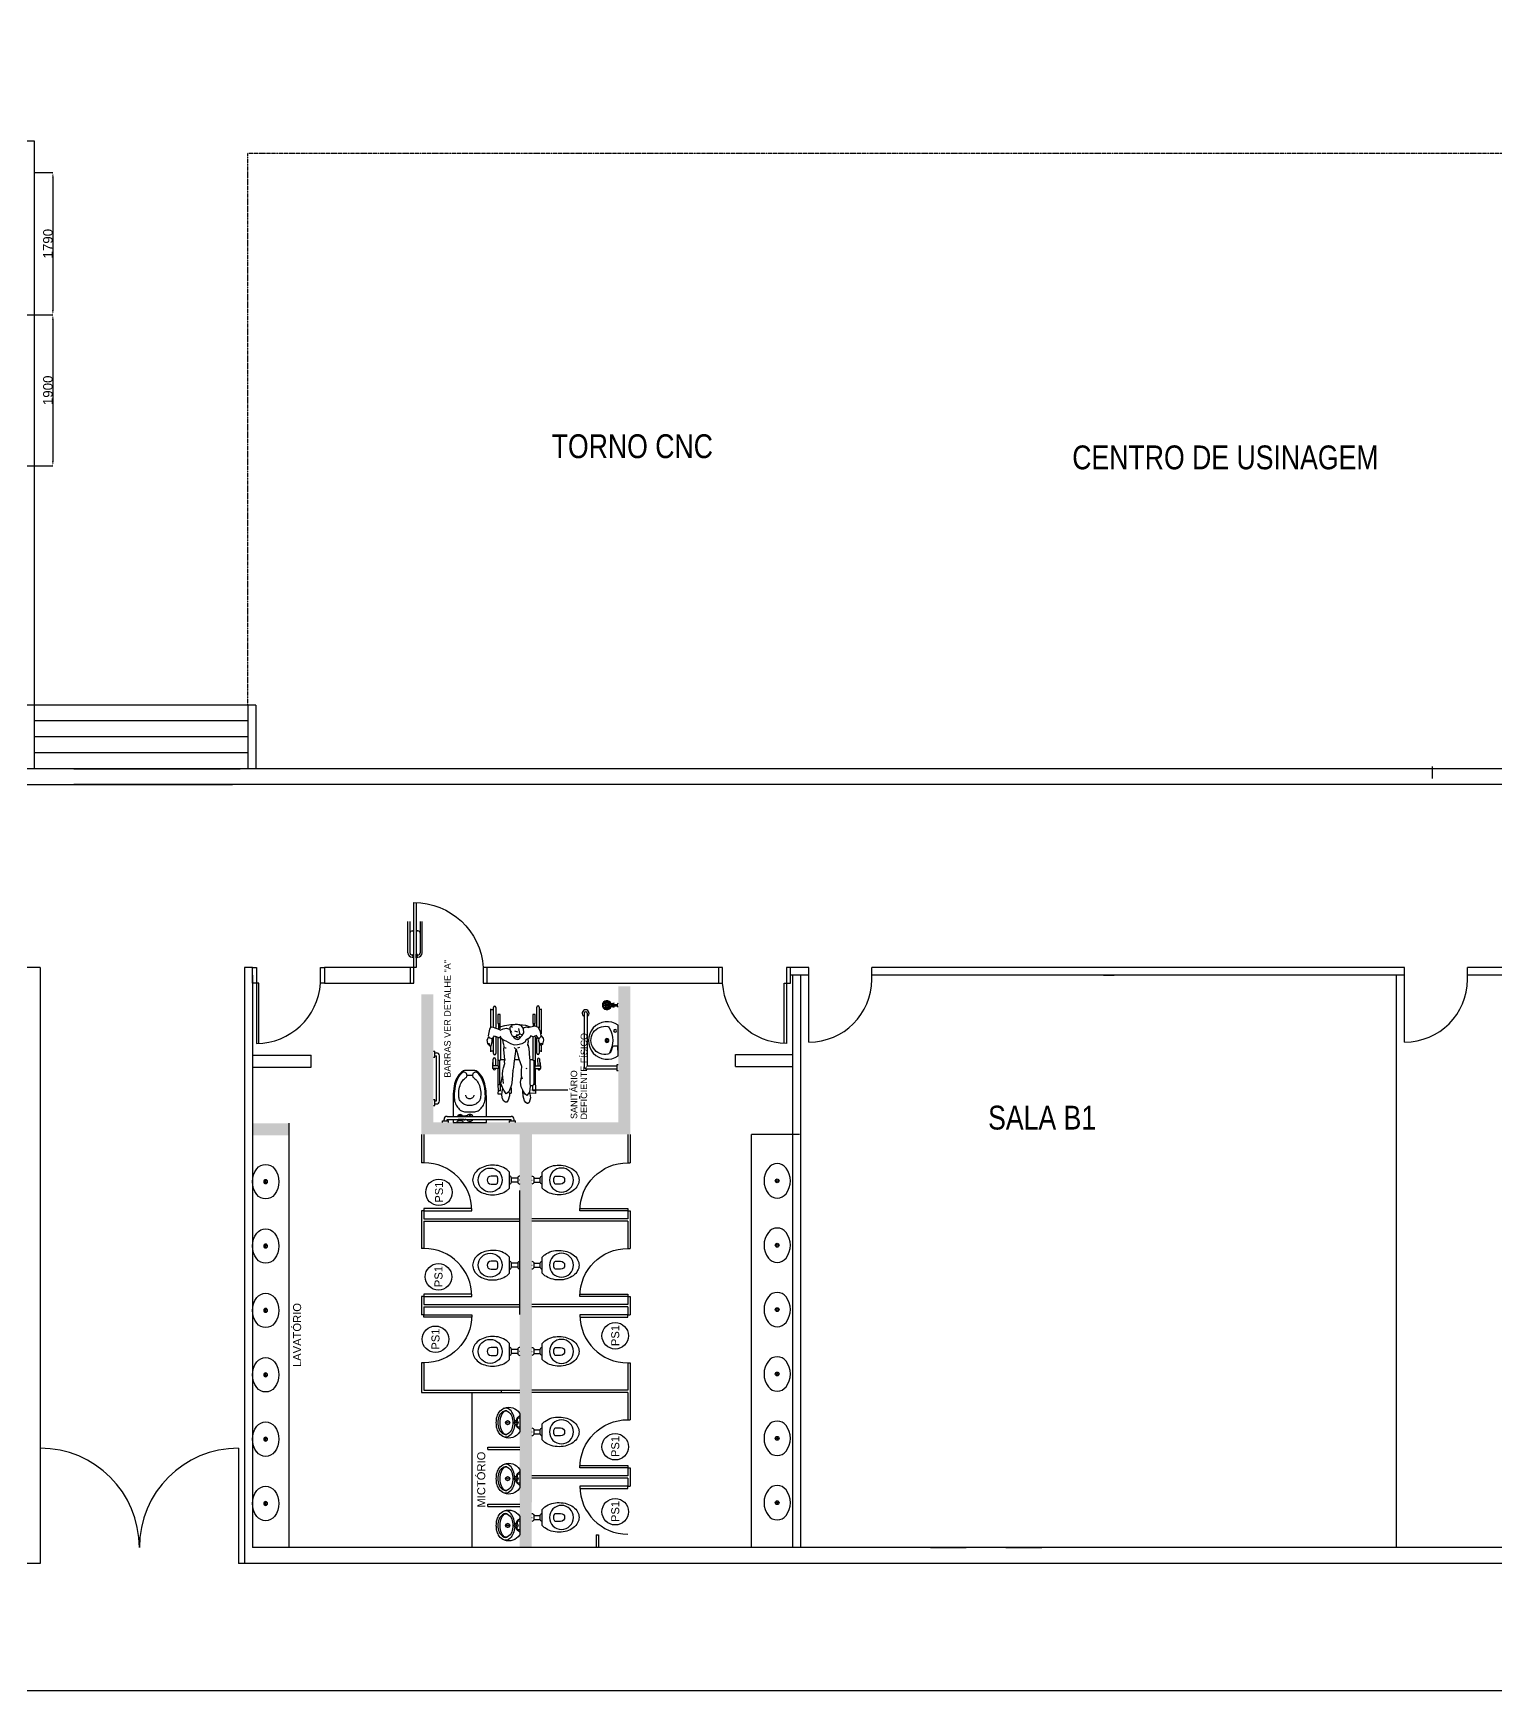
# Model space of a CAD drawing. Header units: millimetres. Extents: x 18768 to 1484868, y -11027 to 520152.
# Drawn here: x 548760 to 567176, y 136941 to 157799 of the extents above; entities that cross this region are included whole.
import ezdxf
from ezdxf.enums import TextEntityAlignment as Align

# ---------------------------------------------------------------- set-up
doc = ezdxf.new("R2010")
doc.units = ezdxf.units.MM
doc.linetypes.add('DASHDOT', pattern=[1, 0.5, -0.25, 0, -0.25])
doc.linetypes.add('DIVIDE', pattern=[2.15, 1.5, -0.2, 0.05, -0.15, 0.05, -0.2])
for name, color, linetype in [('1-PAREDES', 7, 'Continuous'), ('4-MOBILIA', 4, 'Continuous'), ('A Construir', 1, 'Continuous'), ('Construir', 251, 'Continuous'), ('esquadrias', 2, 'Continuous'), ('L025-IMAGIN', 1, 'DIVIDE'), ('L035-TEXTO', 40, 'Continuous'), ('MOBÍLIA', 26, 'Continuous'), ('Muros', 4, 'Continuous'), ('PAREDES', 7, 'Continuous'), ('Sanitários', 2, 'Continuous'), ('Textos', 7, 'Continuous')]:
    doc.layers.add(name, color=color, linetype=linetype)
doc.layers.add('L035-DEMOLIÇÃO', color=40, linetype='Continuous', plot=False)
doc.styles.get("Standard").update_dxf_attribs({"font": 'arial.ttf'})
doc.dimstyles.new('ISO-25', dxfattribs={"dimtxt": 2.5, "dimasz": 2.5, "dimexe": 1.25, "dimexo": 0.625, "dimtad": 1, "dimtxsty": 'Standard', "dimcen": 2.5, "dimadec": 0, "dimazin": 0, "dimtfac": 1, "dimtmove": 0, "dimatfit": 3, "dimfxl": 1, "dimarcsym": 0})

# ---------------------------------------------------------------- blocks, each defined once
blk = doc.blocks.new('CADEIRA_RODAS')
at = {"color": 0}
for p, q in [((-0.793, 0.23), (-0.79, 0.178)), ((-0.746, 0.228), (-0.793, 0.23)), ((-0.754, 0.197), (-0.755, 0.228)), ((-0.683, 0.229), (-0.748, 0.227)), ((-0.676, 0.215), (-0.683, 0.229)), ((-0.68, 0.228), (-0.474, 0.228)), ((-0.679, 0.203), (-0.676, 0.215)), ((-0.377, 0.209), (-0.678, 0.209)), ((-0.478, 0.288), (-0.474, 0.288)), ((-0.475, 0.259), (-0.478, 0.259)), ((-0.474, 0.295), (-0.401, 0.295)), ((-0.474, 0.209), (-0.474, 0.295)), ((-0.444, 0.227), (-0.473, 0.217)), ((-0.443, 0.227), (-0.443, 0.295)), ((-0.443, 0.288), (-0.358, 0.288)), ((-0.443, 0.227), (-0.092, 0.227)), ((-0.358, 0.259), (-0.441, 0.259)), ((-0.377, 0.218), (-0.372, 0.227)), ((-0.377, 0.206), (-0.377, 0.218)), ((-0.288, 0.287), (-0.098, 0.287)), ((-0.084, 0.257), (-0.288, 0.257)), ((-0.265, 0.319), (-0.206, 0.319)), ((-0.254, 0.313), (-0.254, 0.289)), ((-0.194, 0.333), (-0.2, 0.329)), ((-0.196, 0.317), (-0.2, 0.329)), ((-0.177, 0.316), (-0.196, 0.317)), ((-0.194, 0.333), (-0.166, 0.336)), ((-0.182, 0.338), (-0.161, 0.357)), ((-0.145, 0.304), (-0.177, 0.316)), ((-0.166, 0.336), (-0.165, 0.347)), ((-0.161, 0.357), (-0.118, 0.363)), ((-0.104, 0.305), (-0.145, 0.304)), ((-0.118, 0.363), (-0.081, 0.345)), ((-0.094, 0.332), (-0.105, 0.299)), ((-0.105, 0.299), (-0.066, 0.273)), ((-0.082, 0.343), (-0.094, 0.332)), ((-0.07, 0.208), (-0.094, 0.192)), ((-0.068, 0.271), (-0.087, 0.221)), ((-0.087, 0.221), (-0.087, 0.198)), ((-0.081, 0.345), (-0.066, 0.348)), ((-0.066, 0.348), (0.018, 0.333)), ((0.013, 0.211), (0.005, 0.202)), ((0.044, 0.3), (0.013, 0.211)), ((0.018, 0.333), (0.035, 0.321)), ((0.089, 0.224), (0.024, 0.224)), ((0.035, 0.321), (0.044, 0.3)), ((0.288, 0.257), (0.038, 0.257)), ((0.046, 0.319), (0.272, 0.319)), ((0.049, 0.287), (0.288, 0.287)), ((0.089, 0.23), (0.089, 0.201)), ((0.201, 0.23), (0.089, 0.23)), ((0.201, 0.201), (0.201, 0.23)), ((0.26, 0.313), (0.26, 0.289)), ((-0.898, 0.134), (-0.885, 0.157)), ((-0.894, 0.119), (-0.898, 0.134)), ((-0.872, 0.103), (-0.894, 0.119)), ((-0.885, 0.157), (-0.855, 0.174)), ((-0.816, 0.086), (-0.872, 0.103)), ((-0.855, 0.174), (-0.807, 0.18)), ((-0.788, 0.085), (-0.816, 0.086)), ((-0.807, 0.18), (-0.761, 0.176)), ((-0.79, 0.126), (-0.747, 0.155)), ((-0.768, 0.095), (-0.79, 0.126)), ((-0.769, 0.093), (-0.788, 0.085)), ((-0.785, 0.086), (-0.783, 0.064)), ((-0.783, 0.064), (-0.776, 0.06)), ((-0.776, 0.06), (-0.743, 0.06)), ((-0.705, 0.068), (-0.768, 0.095)), ((-0.761, 0.176), (-0.725, 0.17)), ((-0.754, 0.197), (-0.692, 0.196)), ((-0.747, 0.155), (-0.711, 0.174)), ((-0.743, 0.06), (-0.696, 0.063)), ((-0.711, 0.174), (-0.678, 0.186)), ((-0.679, 0.059), (-0.705, 0.068)), ((-0.695, 0.182), (-0.696, 0.195)), ((-0.692, 0.196), (-0.679, 0.203)), ((-0.618, 0.052), (-0.679, 0.059)), ((-0.678, 0.186), (-0.67, 0.192)), ((-0.67, 0.192), (-0.573, 0.174)), ((-0.662, 0.162), (-0.548, 0.174)), ((-0.497, 0.045), (-0.618, 0.052)), ((-0.548, 0.174), (-0.501, 0.168)), ((-0.501, 0.168), (-0.466, 0.161)), ((-0.497, 0.045), (-0.499, 0.048)), ((-0.463, 0.034), (-0.497, 0.045)), ((-0.466, 0.161), (-0.414, 0.142)), ((-0.413, 0.029), (-0.463, 0.034)), ((-0.419, 0.145), (-0.389, 0.149)), ((-0.23, 0.006), (-0.413, 0.029)), ((-0.389, 0.149), (-0.362, 0.143)), ((-0.372, 0.197), (-0.377, 0.206)), ((-0.376, 0.136), (-0.362, 0.144)), ((-0.1, 0.197), (-0.372, 0.197)), ((-0.364, 0.194), (-0.363, 0.148)), ((-0.362, 0.144), (-0.241, 0.154)), ((-0.362, 0.019), (-0.362, -0.032)), ((-0.241, 0.154), (-0.196, 0.15)), ((-0.228, 0.012), (-0.214, 0.026)), ((-0.212, 0.15), (-0.218, 0.136)), ((-0.218, 0.136), (-0.215, 0.127)), ((-0.191, 0.152), (-0.162, 0.159)), ((-0.164, 0.073), (-0.178, 0.027)), ((-0.178, 0.027), (-0.177, -0.014)), ((-0.13, 0.132), (-0.164, 0.073)), ((-0.162, 0.159), (-0.116, 0.169)), ((-0.127, 0.142), (-0.133, 0.122)), ((-0.112, 0.168), (-0.127, 0.142)), ((-0.094, 0.192), (-0.112, 0.168)), ((-0.105, 0.007), (-0.112, -0.012)), ((-0.093, 0.027), (-0.105, 0.007)), ((-0.07, 0.044), (-0.093, 0.027)), ((-0.072, 0.038), (-0.074, 0.015)), ((-0.074, 0.015), (-0.065, -0.012)), ((-0.066, 0.051), (-0.072, 0.038)), ((-0.026, 0.074), (-0.066, 0.051)), ((-0.055, 0.002), (-0.055, -0.025)), ((-0.027, 0.054), (0.007, 0.077)), ((0.011, 0.079), (-0.026, 0.074)), ((-0.003, 0.021), (-0.012, -0.001)), ((0.005, 0.202), (0.022, 0.164)), ((0.038, 0.081), (0.011, 0.079)), ((0.027, 0.122), (0.018, 0.084)), ((0.089, 0.207), (0.02, 0.207)), ((0.022, 0.164), (0.027, 0.122)), ((0.052, 0.063), (0.038, 0.081)), ((0.053, 0.06), (0.038, 0.053)), ((0.044, 0.207), (0.063, 0.144)), ((0.07, 0.046), (0.052, 0.063)), ((0.063, 0.144), (0.076, 0.069)), ((0.07, 0.027), (0.07, 0.046)), ((0.074, 0.013), (0.07, 0.027)), ((0.074, -0.016), (0.074, 0.013)), ((0.076, 0.069), (0.08, -0.007)), ((0.089, 0.201), (0.201, 0.201)), ((-0.913, -0.135), (-0.9, -0.117)), ((-0.913, -0.146), (-0.913, -0.135)), ((-0.9, -0.16), (-0.913, -0.146)), ((-0.9, -0.117), (-0.88, -0.101)), ((-0.842, -0.176), (-0.9, -0.16)), ((-0.88, -0.101), (-0.823, -0.084)), ((-0.792, -0.171), (-0.842, -0.176)), ((-0.823, -0.084), (-0.767, -0.087)), ((-0.812, -0.13), (-0.798, -0.11)), ((-0.771, -0.164), (-0.812, -0.13)), ((-0.798, -0.11), (-0.764, -0.088)), ((-0.78, -0.166), (-0.792, -0.171)), ((-0.788, -0.245), (-0.785, -0.182)), ((-0.786, -0.083), (-0.749, -0.081)), ((-0.698, -0.173), (-0.771, -0.164)), ((-0.764, -0.088), (-0.704, -0.062)), ((-0.752, -0.206), (-0.752, -0.239)), ((-0.752, -0.206), (-0.692, -0.208)), ((-0.704, -0.062), (-0.646, -0.054)), ((-0.659, -0.171), (-0.698, -0.173)), ((-0.692, -0.207), (-0.693, -0.176)), ((-0.471, -0.169), (-0.659, -0.171)), ((-0.646, -0.054), (-0.582, -0.066)), ((-0.608, -0.076), (-0.571, -0.065)), ((-0.571, -0.065), (-0.51, -0.064)), ((-0.51, -0.064), (-0.441, -0.071)), ((-0.475, -0.132), (-0.481, -0.12)), ((-0.365, -0.17), (-0.471, -0.169)), ((-0.449, -0.07), (-0.358, -0.036)), ((-0.372, -0.207), (-0.377, -0.216)), ((-0.089, -0.207), (-0.372, -0.207)), ((-0.348, -0.165), (-0.365, -0.17)), ((-0.362, -0.171), (-0.362, -0.207)), ((-0.358, -0.036), (-0.28, -0.013)), ((-0.22, -0.157), (-0.348, -0.165)), ((-0.28, -0.013), (-0.23, -0.002)), ((-0.212, -0.04), (-0.222, -0.015)), ((-0.175, -0.142), (-0.22, -0.157)), ((-0.148, -0.145), (-0.188, -0.138)), ((-0.177, -0.014), (-0.164, -0.075)), ((-0.164, -0.075), (-0.141, -0.111)), ((-0.108, -0.143), (-0.145, -0.147)), ((-0.141, -0.111), (-0.113, -0.126)), ((-0.112, -0.012), (-0.11, -0.032)), ((-0.111, -0.122), (-0.102, -0.147)), ((-0.11, -0.032), (-0.061, -0.075)), ((-0.102, -0.147), (-0.089, -0.168)), ((-0.089, -0.168), (-0.063, -0.19)), ((-0.068, -0.185), (-0.079, -0.209)), ((-0.065, -0.012), (-0.041, -0.045)), ((-0.061, -0.075), (-0.031, -0.092)), ((-0.041, -0.045), (-0.052, -0.064)), ((-0.052, -0.064), (-0.051, -0.077)), ((-0.04, -0.046), (0.025, -0.031)), ((-0.031, -0.092), (0.023, -0.089)), ((-0.012, -0.001), (-0.016, -0.015)), ((0.023, -0.089), (0.061, -0.062)), ((0.041, -0.122), (0.03, -0.084)), ((0.034, -0.158), (0.041, -0.122)), ((0.052, -0.235), (0.038, -0.161)), ((0.068, -0.114), (0.047, -0.175)), ((0.061, -0.062), (0.074, -0.016)), ((0.08, -0.007), (0.068, -0.114)), ((0.201, -0.205), (0.089, -0.205)), ((0.089, -0.205), (0.089, -0.234)), ((0.201, -0.234), (0.201, -0.205)), ((-0.788, -0.246), (-0.738, -0.245)), ((-0.751, -0.243), (-0.689, -0.244)), ((-0.677, -0.211), (-0.692, -0.208)), ((-0.689, -0.244), (-0.678, -0.237)), ((-0.68, -0.238), (-0.474, -0.238)), ((-0.377, -0.219), (-0.678, -0.219)), ((-0.678, -0.237), (-0.674, -0.22)), ((-0.674, -0.219), (-0.677, -0.211)), ((-0.474, -0.269), (-0.479, -0.269)), ((-0.478, -0.298), (-0.474, -0.298)), ((-0.474, -0.219), (-0.474, -0.305)), ((-0.474, -0.305), (-0.401, -0.302)), ((-0.444, -0.237), (-0.473, -0.227)), ((-0.443, -0.238), (-0.443, -0.304)), ((-0.443, -0.238), (-0.078, -0.238)), ((-0.36, -0.264), (-0.443, -0.268)), ((-0.443, -0.297), (-0.359, -0.293)), ((-0.377, -0.216), (-0.377, -0.229)), ((-0.377, -0.229), (-0.372, -0.238)), ((-0.285, -0.257), (-0.088, -0.257)), ((-0.165, -0.287), (-0.285, -0.287)), ((-0.268, -0.314), (-0.18, -0.314)), ((-0.253, -0.286), (-0.253, -0.305)), ((-0.183, -0.287), (-0.179, -0.303)), ((-0.179, -0.303), (-0.166, -0.303)), ((-0.159, -0.309), (-0.178, -0.322)), ((-0.178, -0.322), (-0.173, -0.333)), ((-0.173, -0.333), (-0.123, -0.344)), ((-0.131, -0.276), (-0.166, -0.288)), ((-0.166, -0.303), (-0.159, -0.309)), ((-0.098, -0.28), (-0.131, -0.276)), ((-0.123, -0.344), (-0.097, -0.338)), ((-0.06, -0.244), (-0.099, -0.275)), ((-0.097, -0.288), (-0.099, -0.275)), ((-0.084, -0.302), (-0.097, -0.288)), ((-0.097, -0.338), (-0.063, -0.309)), ((-0.063, -0.309), (-0.084, -0.302)), ((-0.079, -0.209), (-0.071, -0.229)), ((-0.071, -0.229), (-0.064, -0.24)), ((-0.063, -0.309), (-0.018, -0.304)), ((-0.041, -0.314), (0.269, -0.314)), ((-0.018, -0.304), (0.039, -0.277)), ((0.291, -0.287), (0.03, -0.287)), ((0.039, -0.277), (0.052, -0.235)), ((0.054, -0.257), (0.291, -0.257)), ((0.089, -0.211), (0.055, -0.211)), ((0.089, -0.228), (0.06, -0.228)), ((0.089, -0.234), (0.201, -0.234)), ((0.26, -0.304), (0.26, -0.288))]:
    blk.add_line(p, q, dxfattribs=at)
for centre, radius, start, end in [((-0.478, 0.273), 0.0145, 90, 270), ((-0.358, 0.273), 0.0145, 270, 90), ((-0.288, 0.272), 0.0149, 90, 270), ((0.288, 0.272), 0.0149, 270, 90), ((-0.479, -0.284), 0.0145, 92.6629, 272.6629), ((-0.359, -0.278), 0.0145, 272.6629, 92.6629), ((-0.285, -0.272), 0.0149, 90, 270), ((0.291, -0.272), 0.0149, 270, 90)]:
    blk.add_arc(centre, radius, start, end, dxfattribs=at)
for p in [(-0.094, -0.018), (-0.084, -0.002), (-0.081, -0.038)]:
    blk.add_point(p, dxfattribs=at)
blk = doc.blocks.new('LAVPQ-PL')
blk.add_line((0, 0), (0.01, 0))
for points in [[(0, -0.191), (0, 0.191, -1.947368)], [(0.11, -0.156, 0.218943), (0.13, -0.171, 1.213584), (0.132, 0.175, 0.218943), (0.112, 0.16, 0.264013)]]:
    blk.add_lwpolyline(points, format="xyb", close=True)
blk.add_lwpolyline([(0.007, -0.12), (0.007, -0.08, -0.414214), (0.016, -0.071), (0.061, -0.071, -0.312113), (0.073, -0.08, 0.063016), (0.103, -0.157, 0.063016)], format="xyb")
for centre, radius in [((0.04, 0.121), 0.0176), ((0.141, 0), 0.0241), ((0.141, 0), 0.0115)]:
    blk.add_circle(centre, radius)
blk = doc.blocks.new('cubem-pl')
at = {"linetype": 'Continuous'}
for radius in [0.024, 0.012]:
    blk.add_circle((0.265, 0), radius, dxfattribs=at)
for centre, radius, start, end in [((0.265, 0.076), 0.139, 37.5041, 142.4959), ((0.364, 0), 0.264, 142.4959, 217.5041), ((0.166, 0), 0.264, 322.4959, 37.5041), ((0.265, -0.076), 0.139, 217.5041, 322.4959)]:
    blk.add_arc(centre, radius, start, end)
blk = doc.blocks.new('nomacab1')
blk.add_circle((0, 0), 0.414)
at = {"color": 3}
blk.add_attdef('ACAB', text='', height=0.25, dxfattribs=at).set_placement((0.007, 0), align=Align.MIDDLE)
blk = doc.blocks.new('bac-pl')
for p, q in [((0, 0), (0.005, 0)), ((0.025, 0.025), (0.105, 0.025)), ((0.025, -0.025), (0.105, -0.025))]:
    blk.add_line(p, q)
for points in [[(0, -0.05, 0.414214), (0.025, -0.025), (0.025, 0.025, 0.414483), (0, 0.05)], [(0.13, 0.05, 0.414483), (0.105, 0.025), (0.105, -0.025, 0.414214), (0.13, -0.05)]]:
    blk.add_lwpolyline(points, format="xyb")
for points in [[(0.13, 0.1), (0.13, -0.1, 0.056984), (0.163, -0.131, 0.085116), (0.249, -0.174, 0.090221), (0.34, -0.185, 0.074494), (0.439, -0.17, 0.085116), (0.517, -0.131, 0.106255), (0.572, -0.068, 0.128271), (0.59, 0, 0.128271), (0.572, 0.068, 0.106255), (0.517, 0.131, 0.085116), (0.439, 0.17, 0.074494), (0.34, 0.185, 0.074494), (0.241, 0.17, 0.085116), (0.163, 0.131, 0.056984)], [(0.295, 0.05, 0.326276), (0.281, 0.04, 0.155871), (0.281, -0.04, 0.326276), (0.295, -0.05), (0.36, -0.05, 1), (0.36, 0.05)]]:
    blk.add_lwpolyline(points, format="xyb", close=True)
blk.add_circle((0.37, 0), 0.15)
blk = doc.blocks.new('mic-pl')
for points in [[(0, -0.294), (-0.002, -0.294, -0.008051), (-0.034, -0.293, -0.08407), (-0.078, -0.285, -0.022672), (-0.106, -0.272, -0.027927), (-0.132, -0.258, -0.144523), (-0.183, -0.193, -0.34805), (-0.12, -0.003, -0.162816), (-0.112, 0), (0, 0), (0.112, 0, -0.162816), (0.12, -0.003, -0.34805), (0.183, -0.193, -0.144523), (0.132, -0.258, -0.027927), (0.106, -0.272, -0.022672), (0.078, -0.285, -0.08407), (0.034, -0.293, -0.008051), (0.002, -0.294)], [(0, -0.247), (-0.008, -0.247, -0.102017), (-0.09, -0.231, -0.100634), (-0.137, -0.2, -0.31043), (-0.144, -0.159, -0.029837), (-0.142, -0.153, -0.193887), (-0.08, -0.101, -0.096635), (0, -0.086, -0.096635), (0.08, -0.101, -0.193887), (0.142, -0.153, -0.029837), (0.144, -0.159, -0.31043), (0.137, -0.2, -0.100634), (0.09, -0.231, -0.102017), (0.008, -0.247)]]:
    blk.add_lwpolyline(points, format="xyb", close=True)
for points in [[(-0.053, 0, 0.473116), (-0.056, -0.005), (-0.051, -0.025, 0.362542), (-0.043, -0.032), (-0.029, -0.033, -0.564769), (-0.023, -0.039)], [(0.053, 0, -0.473116), (0.056, -0.005), (0.051, -0.025, -0.362542), (0.043, -0.032), (0.029, -0.033, 0.564769), (0.023, -0.039)], [(-0.016, -0.064, 0.100603), (-0.1, -0.082, 0.114611), (-0.161, -0.123, 0.309836), (-0.175, -0.21, 0.309836)], [(-0.146, -0.161), (-0.147, -0.165, 0.189039), (-0.145, -0.197, 0.189014), (-0.08, -0.26, 0.116802), (0, -0.275, 0.116802), (0.08, -0.26, 0.189014), (0.145, -0.197, 0.189039), (0.147, -0.165), (0.146, -0.161)], [(-0.081, -0.002), (-0.057, -0.034, 0.1805), (-0.045, -0.041), (-0.032, -0.043, -0.35029), (-0.026, -0.049, 0.252034), (-0.019, -0.063)], [(0.016, -0.064, -0.100603), (0.1, -0.082, -0.114611), (0.161, -0.123, -0.309836), (0.175, -0.21, -0.309836)], [(0.081, -0.002), (0.057, -0.034, -0.1805), (0.045, -0.041), (0.032, -0.043, 0.35029), (0.026, -0.049, -0.252034), (0.019, -0.063)]]:
    blk.add_lwpolyline(points, format="xyb")
for centre, radius in [((-0.024, -0.151), 0.0035), ((0, -0.046), 0.024), ((-0.016, -0.135), 0.0035), ((-0.017, -0.168), 0.0035), ((0, -0.046), 0.0075), ((0, -0.152), 0.0035), ((-0.001, -0.175), 0.0035), ((0.001, -0.129), 0.0035), ((0.017, -0.136), 0.0035), ((0.016, -0.169), 0.0035), ((0.023, -0.152), 0.0035)]:
    blk.add_circle(centre, radius)
at = {"linetype": 'DASHDOT'}
blk.add_circle((0, -0.152), 0.024, dxfattribs=at)
blk = doc.blocks.new('*D173')
at = {"color": 0, "lineweight": -2, "transparency": 16777216}
for p, q in [((548773, 156045), (549010, 156045)), ((549009, 155985), (549009, 154315)), ((548773, 154255), (549010, 154255))]:
    blk.add_line(p, q, dxfattribs=at)
at = {"color": 0, "lineweight": 15, "transparency": 16777216}
for points in [[(548999, 155985), (549019, 155985), (549009, 156045)], [(548999, 154315), (549019, 154315), (549009, 154255)]]:
    blk.add_solid(points, dxfattribs=at)
at = {"layer": 'DEFPOINTS', "color": 0, "lineweight": 15, "transparency": 16777216}
for p in [(548772, 156045), (548772, 154255), (549009, 154255)]:
    blk.add_point(p, dxfattribs=at)
at = {"color": 0, "transparency": 16777216, "insert": (548947, 155150), "char_height": 120, "attachment_point": 5, "rotation": 90}
blk.add_mtext('1790', dxfattribs=at)
blk = doc.blocks.new('*D180')
at = {"color": 0, "lineweight": -2, "transparency": 16777216}
for p, q in [((548654, 154255), (549010, 154255)), ((549009, 154195), (549009, 152415)), ((548654, 152355), (549010, 152355))]:
    blk.add_line(p, q, dxfattribs=at)
at = {"color": 0, "lineweight": 15, "transparency": 16777216}
for points in [[(548999, 154195), (549019, 154195), (549009, 154255)], [(548999, 152415), (549019, 152415), (549009, 152355)]]:
    blk.add_solid(points, dxfattribs=at)
at = {"layer": 'DEFPOINTS', "color": 0, "lineweight": 15, "transparency": 16777216}
for p in [(548653, 154255), (548653, 152355), (549009, 152355)]:
    blk.add_point(p, dxfattribs=at)
at = {"color": 0, "transparency": 16777216, "insert": (548947, 153305), "char_height": 120, "attachment_point": 5, "rotation": 90}
blk.add_mtext('1900', dxfattribs=at)

msp = doc.modelspace()

# ---------------------------------------------------------------- linework, layer by layer
for p, q in [((566378.386, 148421.763), (566378.386, 148571.763)), ((559317.339, 145893.6), (559317.339, 146043.6)), ((566817.339, 145893.6), (566817.339, 146043.6)), ((566817.339, 145893.6), (566817.339, 146043.6)), ((566817.339, 145893.6), (566817.339, 146043.6)), ((552260.235, 144788.355), (552260.235, 144939.404)), ((554655.528, 140694.962), (554655.528, 140725.172))]:
    msp.add_line(p, q)
at = {"layer": '1-PAREDES'}
for p, q in [((551521.475, 146043.6), (551422.475, 146043.6)), ((553506.533, 146043.6), (552427.769, 146043.6)), ((557389.438, 146043.6), (554474.943, 146043.6)), ((562369.122, 146043.6), (562137.515, 146043.6)), ((552427.769, 145843.6), (553506.533, 145843.6)), ((554474.943, 145843.6), (557389.438, 145843.6)), ((562237.515, 145944.6), (562369.122, 145944.6)), ((551521.475, 144939.404), (552260.235, 144939.404)), ((551521.475, 144788.355), (552260.235, 144788.355)), ((557604.596, 144949.557), (558321.346, 144949.557)), ((557604.596, 144798.508), (558321.346, 144798.508))]:
    msp.add_line(p, q, dxfattribs=at)
at = {"layer": '4-MOBILIA'}
for p, q in [((560057.817, 138744.6), (560507.817, 138744.6)), ((561007.817, 138744.6), (561457.817, 138744.6))]:
    msp.add_line(p, q, dxfattribs=at)
at = {"layer": 'A Construir'}
for p, q in [((528563.224, 156444.6), (548772.475, 156444.6)), ((548772.475, 156444.6), (548772.475, 149344.6))]:
    msp.add_line(p, q, dxfattribs=at)
at = {"layer": 'Construir'}
for points in [[(556277.941, 144093.564), (556126.892, 144093.564), (556277.941, 145807.55), (556126.892, 145807.55)], [(553800.136, 143942.515), (553649.087, 143942.515), (553800.136, 145704.753), (553649.087, 145704.753)], [(551981.913, 143932.551), (551521.475, 143932.551), (551981.913, 144083.6), (551521.475, 144083.6)], [(556277.339, 143942.515), (553800.136, 143942.515), (556277.339, 144093.564), (553800.136, 144093.564)], [(555038.213, 138754.753), (554887.689, 138754.753), (555038.738, 143942.515), (554887.689, 143942.515)], [(555038.815, 138754.753), (554888.291, 138754.753), (555039.34, 143942.515), (554888.291, 143942.515)]]:
    msp.add_solid(points, dxfattribs=at)
at = {"layer": 'DEFPOINTS'}
for p, q in [((555638.815, 144424.753), (555638.815, 144394.753)), ((555638.815, 144424.753), (555638.815, 144394.753)), ((557521.475, 138744.6), (556895.171, 138744.6))]:
    msp.add_line(p, q, dxfattribs=at)
at = {"layer": 'esquadrias'}
for p, q in [((553479.247, 146229.152), (553479.247, 146622.72)), ((553504.001, 146622.72), (553504.001, 146229.152)), ((553534.211, 146503.93), (553544.281, 146503.93)), ((553544.281, 146493.86), (553554.351, 146493.86)), ((553593.473, 146493.86), (553583.403, 146493.86)), ((553603.543, 146503.93), (553593.473, 146503.93)), ((553633.753, 146622.72), (553633.753, 146229.152)), ((553658.507, 146229.152), (553658.507, 146622.72)), ((553534.211, 146198.942), (553544.281, 146198.942)), ((553534.211, 146174.188), (553544.281, 146174.188)), ((553544.281, 146164.118), (553544.281, 146209.012)), ((553544.281, 146209.012), (553554.351, 146209.012)), ((553544.281, 146164.118), (553554.351, 146164.118)), ((553554.351, 146164.118), (553554.351, 146209.012)), ((553583.403, 146164.118), (553583.403, 146209.012)), ((553593.473, 146209.012), (553583.403, 146209.012)), ((553593.473, 146164.118), (553583.403, 146164.118)), ((553593.473, 146164.118), (553593.473, 146209.012)), ((553603.543, 146198.942), (553593.473, 146198.942)), ((553603.543, 146174.188), (553593.473, 146174.188))]:
    msp.add_line(p, q, dxfattribs=at)
for points in [[(553584.006, 146860.431), (553584.006, 146043.6), (553506.533, 146043.6), (553506.533, 145843.6), (553554.953, 145843.6), (553554.953, 146860.431, -0.394454368), (554426.523, 146043.6), (554426.523, 145843.6), (554474.943, 145843.6), (554474.943, 146043.6), (554426.523, 146043.6)], [(551602.035, 145086.956), (551602.035, 145843.6), (551521.475, 145843.6), (551521.475, 146043.6), (551571.825, 146043.6), (551571.825, 145086.956, 0.395142121), (552377.419, 145843.6), (552377.419, 146043.6), (552427.769, 146043.6), (552427.769, 145843.6), (552377.419, 145843.6)], [(558215.172, 145086.956), (558215.172, 145843.6), (558295.731, 145843.6), (558295.731, 146043.6), (558245.382, 146043.6), (558245.382, 145086.956, -0.396515329), (557441.276, 145843.6), (557439.787, 146043.6), (557389.438, 146043.6), (557389.438, 145843.6), (557441.276, 145843.6)], [(554283.493, 143011.046), (553679.297, 143011.046), (553679.297, 142980.837), (554283.493, 142980.837, 0.414213562), (553679.297, 143585.032, 0.414213562)], [(555643.536, 143011.046), (556247.732, 143011.046), (556247.732, 142980.837), (555643.536, 142980.837, -0.414213562), (556247.732, 143585.032, -0.414213562)], [(554283.493, 141933.564), (553679.297, 141933.564), (553679.297, 141903.354), (554283.493, 141903.354, 0.414213562), (553679.297, 142507.55, 0.414213562)], [(555643.536, 141933.564), (556247.732, 141933.564), (556247.732, 141903.354), (555643.536, 141903.354, -0.414213562), (556247.732, 142507.55, -0.414213562)], [(554283.493, 141641.536), (553679.297, 141641.536), (553679.297, 141671.746), (554283.493, 141671.746, -0.414213562), (553679.297, 141067.55, -0.414213562)], [(555643.536, 141641.536), (556247.732, 141641.536), (556247.732, 141671.746), (555643.536, 141671.746, 0.414213562), (556247.732, 141067.55, 0.414213562)], [(555643.536, 139778.599), (556247.732, 139778.599), (556247.732, 139748.389), (555643.536, 139748.389, -0.414213562), (556247.732, 140352.585, -0.414213562)], [(555643.536, 139486.571), (556247.732, 139486.571), (556247.732, 139516.781), (555643.536, 139516.781, 0.414213562), (556247.732, 138912.585, 0.414213562)]]:
    msp.add_lwpolyline(points, format="xyb", dxfattribs=at)
for centre, radius, start, end in [((553534.211, 146473.72), 30.21, 90, 180), ((553603.543, 146473.72), 30.21, 0, 90), ((553534.211, 146229.152), 54.964, 180, 270), ((553534.211, 146229.152), 30.21, 180, 270), ((553603.543, 146229.152), 54.964, 270, 0), ((553603.543, 146229.152), 30.21, 270, 0)]:
    msp.add_arc(centre, radius, start, end, dxfattribs=at)
at = {"layer": 'L025-IMAGIN'}
for p in [(551462.475, 149344.6), (586132.475, 156284.6)]:
    msp.add_line(p, (551462.475, 156284.6), dxfattribs=at)
at = {"layer": 'L035-DEMOLIÇÃO', "linetype": 'ByBlock', "lineweight": -2}
msp.add_lwpolyline([(607248.882, 136941.079), (515350.601, 136941.079), (515350.601, 174469.673), (607248.882, 174469.673)], close=True, dxfattribs=at)
at = {"layer": 'MOBÍLIA'}
for p, q in [((555697.387, 145467.267), (555697.387, 144800.148)), ((555735.468, 145467.267), (555735.468, 144800.148)), ((553800.136, 144988.865), (553819.177, 144988.865)), ((553819.177, 144912.703), (553819.177, 144988.865)), ((553819.177, 144969.825), (553838.217, 144969.825)), ((553800.136, 144912.703), (553819.177, 144912.703)), ((553819.177, 144931.744), (553838.217, 144931.744)), ((553838.217, 144363.531), (553838.217, 144931.744)), ((553876.298, 144363.531), (553876.298, 144931.744)), ((556107.852, 144800.148), (555735.468, 144800.148)), ((556107.852, 144762.067), (555735.468, 144762.067)), ((556126.892, 144819.188), (556107.852, 144819.188)), ((556107.852, 144819.188), (556107.852, 144743.026)), ((556126.892, 144743.026), (556107.852, 144743.026)), ((553800.136, 144382.572), (553819.177, 144382.572)), ((553819.177, 144306.41), (553819.177, 144382.572)), ((553819.177, 144363.531), (553838.217, 144363.531)), ((555492.487, 144498.459), (555039.34, 144498.459)), ((553800.136, 144306.41), (553819.177, 144306.41)), ((553819.177, 144325.45), (553838.217, 144325.45)), ((553933.42, 144112.604), (553933.42, 144131.645)), ((553971.501, 144169.726), (554777.308, 144169.726)), ((553971.501, 144112.604), (553971.501, 144131.645)), ((553971.501, 144131.645), (554777.308, 144131.645)), ((554111.131, 144172.671), (554111.131, 144185.365)), ((554182.939, 144172.671), (554111.131, 144172.671)), ((554114.305, 144182.192), (554114.305, 144186.926)), ((554130.172, 144179.018), (554117.478, 144179.018)), ((554133.345, 144182.192), (554133.345, 144191.619)), ((554139.692, 144182.192), (554139.692, 144191.619)), ((554155.559, 144179.018), (554142.865, 144179.018)), ((554158.733, 144182.192), (554158.733, 144186.926)), ((554161.906, 144172.671), (554161.906, 144185.365)), ((554182.939, 144175.845), (554195.633, 144175.845)), ((554182.939, 144169.726), (554182.939, 144175.845)), ((554182.939, 144125.526), (554182.939, 144131.645)), ((554195.633, 144169.726), (554195.633, 144175.845)), ((554208.327, 144172.671), (554195.633, 144172.671)), ((554195.633, 144125.526), (554195.633, 144131.645)), ((554220.491, 144175.845), (554208.327, 144175.845)), ((554208.327, 144169.726), (554208.327, 144175.845)), ((554208.327, 144125.526), (554208.327, 144131.645)), ((554777.308, 144112.604), (554777.308, 144131.645)), ((554815.389, 144112.604), (554815.389, 144131.645)), ((551981.913, 138744.6), (551981.913, 143932.551)), ((553914.379, 144093.564), (553914.379, 144112.604)), ((553914.379, 144112.604), (553990.541, 144112.604)), ((553990.541, 144093.564), (553990.541, 144112.604)), ((554098.438, 144093.564), (554098.438, 144106.258)), ((554098.438, 144093.564), (554174.6, 144093.564)), ((554182.939, 144128.699), (554111.131, 144128.699)), ((554111.131, 144109.827), (554111.131, 144128.699)), ((554114.305, 144110.484), (554114.305, 144122.352)), ((554130.172, 144125.526), (554117.478, 144125.526)), ((554133.345, 144112.561), (554133.345, 144122.352)), ((554139.692, 144112.561), (554139.692, 144122.352)), ((554155.559, 144125.526), (554142.865, 144125.526)), ((554158.733, 144110.484), (554158.733, 144122.352)), ((554161.906, 144109.827), (554161.906, 144128.699)), ((554174.6, 144093.564), (554174.6, 144106.258)), ((554182.939, 144125.526), (554195.633, 144125.526)), ((554208.327, 144128.699), (554195.633, 144128.699)), ((554220.491, 144125.526), (554208.327, 144125.526)), ((554758.267, 144112.604), (554834.429, 144112.604)), ((554758.267, 144093.564), (554758.267, 144112.604)), ((554834.429, 144093.564), (554834.429, 144112.604)), ((554835.032, 144093.564), (554835.032, 144112.604)), ((557805.994, 138754.753), (557805.994, 143942.704)), ((554887.689, 141676.781), (554887.689, 143237.62)), ((554888.291, 141676.781), (554888.291, 143237.62)), ((554283.493, 140694.962), (554283.493, 138754.753))]:
    msp.add_line(p, q, dxfattribs=at)
for points in [[(554271.503, 144169.726), (554269.802, 144172.671), (554244.415, 144172.671), (554242.714, 144169.726)], [(554242.714, 144131.645), (554244.415, 144128.699), (554269.802, 144128.699), (554271.503, 144131.645)]]:
    msp.add_lwpolyline(points, dxfattribs=at)
for centre, radius, start, end in [((555716.428, 145467.267), 43.265, 296.1094131, 243.8905869), ((555716.428, 145467.267), 19.041, 0, 180), ((553838.217, 144931.744), 38.081, 0, 90), ((555735.468, 144800.148), 38.081, 180, 270), ((553838.217, 144363.531), 38.081, 270, 0), ((553971.501, 144131.645), 38.081, 90, 180), ((554146.038, 144150.685), 41.254, 147.7951685, 152.5130748), ((554146.038, 144150.685), 41.254, 207.4869252, 212.2048315), ((554136.519, 144137.764), 53.948, 61.9275131, 118.0724869), ((554117.478, 144182.192), 3.173, 180, 270), ((554130.172, 144182.192), 3.173, 270, 0), ((554142.865, 144182.192), 3.173, 180, 270), ((554155.559, 144182.192), 3.173, 270, 0), ((554126.998, 144150.685), 41.254, 27.4864262, 32.2042275), ((554126.998, 144150.685), 41.254, 327.7957725, 332.5135738), ((554257.109, 144150.685), 44.428, 25.3769335, 154.6230665), ((554257.109, 144150.685), 44.428, 205.3769335, 334.6230665), ((554257.109, 144150.685), 25.387, 48.5903779, 131.4096221), ((554257.109, 144150.685), 25.387, 228.5903779, 311.4096221), ((554777.308, 144131.645), 38.081, 0, 90), ((554136.519, 143995.188), 117.416, 71.0753556, 108.9246444), ((554117.478, 144122.352), 3.173, 90, 180), ((554130.172, 144122.352), 3.173, 0, 90), ((554142.865, 144122.352), 3.173, 90, 180), ((554155.559, 144122.352), 3.173, 0, 90)]:
    msp.add_arc(centre, radius, start, end, dxfattribs=at)
at = {"layer": 'Muros'}
for p, q in [((556022.691, 145592.242), (556043.752, 145571.181)), ((556024.827, 145594.378), (556045.888, 145573.317)), ((556051.856, 145573.317), (556072.917, 145594.378)), ((556053.992, 145571.181), (556075.053, 145592.242)), ((555983.923, 145575.837), (556030.121, 145575.837)), ((555983.923, 145560.558), (556030.121, 145560.558)), ((556022.691, 145544.152), (556043.752, 145565.213)), ((556024.827, 145542.016), (556045.888, 145563.077)), ((556051.856, 145563.077), (556072.917, 145542.016)), ((556053.992, 145565.213), (556075.053, 145544.152)), ((556067.623, 145575.837), (556111.825, 145575.837)), ((556067.623, 145560.558), (556111.825, 145560.558)), ((556111.825, 145575.837), (556111.825, 145560.558)), ((557604.596, 144798.508), (557604.596, 144949.557)), ((551981.913, 143932.551), (551981.913, 144083.6)), ((553649.087, 143942.515), (553649.087, 143585.032)), ((553679.297, 143942.515), (553679.297, 143585.032)), ((556247.732, 143942.515), (556247.732, 143585.032)), ((556277.941, 143942.515), (556277.941, 143585.032)), ((558410.19, 143942.704), (557805.994, 143942.704)), ((553679.297, 143585.032), (553649.087, 143585.032)), ((556247.732, 143585.032), (556277.941, 143585.032)), ((553679.297, 142980.837), (553649.087, 142980.837)), ((553649.087, 142980.837), (553649.087, 142507.55)), ((553679.297, 142980.837), (553679.297, 142880.137)), ((553679.297, 142880.137), (554887.689, 142880.137)), ((556247.732, 142880.137), (555039.34, 142880.137)), ((556247.732, 142980.837), (556277.941, 142980.837)), ((556247.732, 142980.837), (556247.732, 142880.137)), ((556277.941, 142980.837), (556277.941, 142507.55)), ((553679.297, 142849.927), (554887.689, 142849.927)), ((553679.297, 142849.927), (553679.297, 142507.55)), ((556247.732, 142849.927), (555039.34, 142849.927)), ((556247.732, 142849.927), (556247.732, 142507.55)), ((553679.297, 142507.55), (553649.087, 142507.55)), ((556247.732, 142507.55), (556277.941, 142507.55)), ((553679.297, 141903.354), (553649.087, 141903.354)), ((553649.087, 141903.354), (553649.087, 141671.746)), ((553679.297, 141903.354), (553679.297, 141802.655)), ((556247.732, 141903.354), (556247.732, 141802.655)), ((556247.732, 141903.354), (556277.941, 141903.354)), ((556277.941, 141903.354), (556277.941, 141671.746)), ((553679.297, 141671.746), (553649.087, 141671.746)), ((553679.297, 141802.655), (554887.689, 141802.655)), ((553679.297, 141772.445), (553679.297, 141671.746)), ((553679.297, 141772.445), (554887.689, 141772.445)), ((556247.732, 141802.655), (555039.34, 141802.655)), ((556247.732, 141772.445), (555039.34, 141772.445)), ((556247.732, 141772.445), (556247.732, 141671.746)), ((556247.732, 141671.746), (556277.941, 141671.746)), ((553679.297, 141067.55), (553649.087, 141067.55)), ((553649.087, 141067.55), (553649.087, 140694.962)), ((553679.297, 141067.55), (553679.297, 140725.172)), ((556247.732, 141067.55), (556247.732, 140725.172)), ((556247.732, 141067.55), (556277.941, 141067.55)), ((556277.941, 141067.55), (556277.941, 140352.585)), ((553649.087, 140694.962), (554887.689, 140694.962)), ((553679.297, 140725.172), (554887.689, 140725.172)), ((556247.732, 140725.172), (555039.34, 140725.172)), ((556247.732, 140694.962), (555039.34, 140694.962)), ((556247.732, 140694.962), (556247.732, 140352.585)), ((556247.732, 140352.585), (556277.941, 140352.585)), ((554484.891, 139976.641), (554484.891, 140006.851)), ((554484.891, 140006.851), (554887.689, 140006.851)), ((554484.891, 139976.641), (554887.689, 139976.641)), ((556247.732, 139647.69), (555039.34, 139647.69)), ((556247.732, 139617.48), (555039.34, 139617.48)), ((556247.732, 139748.389), (556247.732, 139647.69)), ((556247.732, 139748.389), (556277.941, 139748.389)), ((556247.732, 139617.48), (556247.732, 139516.781)), ((556277.941, 139748.389), (556277.941, 139516.781)), ((556247.732, 139516.781), (556277.941, 139516.781)), ((554484.891, 139259.997), (554484.891, 139290.207)), ((554484.891, 139290.207), (554887.689, 139290.207)), ((554484.891, 139259.997), (554887.689, 139259.997)), ((555847.86, 138902.432), (555878.07, 138902.432)), ((555847.86, 138902.432), (555847.86, 138744.6)), ((555878.07, 138902.432), (555878.07, 138744.6))]:
    msp.add_line(p, q, dxfattribs=at)
msp.add_circle((556048.872, 145568.197), 5.926, dxfattribs=at)
for centre, radius, start, end in [((556048.872, 145568.197), 35.547, 132.5646428, 137.4353572), ((556048.872, 145568.197), 35.547, 42.5646428, 47.4353572), ((556139.784, 145568.197), 28.983, 121.8391353, 164.7175014), ((555983.923, 145568.197), 12.737, 36.8526895, 323.1473105), ((555983.923, 145568.197), 7.639, 90, 270), ((556048.872, 145568.197), 35.547, 222.5646428, 227.4353572), ((556048.872, 145568.197), 20.247, 139.2783452, 157.8331673), ((556048.872, 145568.197), 20.247, 202.1668327, 220.7216548), ((556048.872, 145568.197), 20.247, 49.2783452, 130.7216548), ((556048.872, 145568.197), 20.247, 229.2783452, 310.7216548), ((556048.872, 145568.197), 20.247, 22.1668327, 40.7216548), ((556048.872, 145568.197), 20.247, 319.2783452, 337.8331673), ((556048.872, 145568.197), 35.547, 312.5646428, 317.4353572), ((556139.784, 145568.197), 28.983, 195.2824986, 238.1608647)]:
    msp.add_arc(centre, radius, start, end, dxfattribs=at)
at = {"layer": 'PAREDES'}
for p, q in [((551562.475, 149344.6), (548672.475, 149344.6)), ((551422.475, 149344.6), (548772.475, 149344.6)), ((548772.475, 149344.6), (548772.475, 148544.6)), ((551422.475, 149144.6), (548772.475, 149144.6)), ((551442.475, 149344.6), (548792.475, 149344.6)), ((551442.475, 149144.6), (548792.475, 149144.6)), ((551462.475, 149344.6), (548847.475, 149344.6)), ((551462.475, 149144.6), (548847.475, 149144.6)), ((551462.475, 149344.6), (548867.475, 149344.6)), ((551462.475, 149144.6), (548867.475, 149144.6)), ((551462.475, 149344.6), (551462.475, 148544.6)), ((551562.475, 149344.6), (551562.475, 148544.6)), ((551422.475, 148944.6), (548772.475, 148944.6)), ((551442.475, 148944.6), (548792.475, 148944.6)), ((551462.475, 148944.6), (548847.475, 148944.6)), ((551462.475, 148944.6), (548867.475, 148944.6)), ((551422.475, 148744.6), (548772.475, 148744.6)), ((551442.475, 148744.6), (548792.475, 148744.6)), ((551462.475, 148744.6), (548847.475, 148744.6)), ((551462.475, 148744.6), (548867.475, 148744.6)), ((551272.475, 148544.6), (515978.475, 148544.6)), ((551292.475, 148544.6), (548792.475, 148544.6)), ((549272.475, 148544.6), (551272.475, 148544.6)), ((549292.475, 148544.6), (551292.475, 148544.6)), ((549347.475, 148544.6), (551347.475, 148544.6)), ((549367.475, 148544.6), (551367.475, 148544.6)), ((586762.475, 148544.6), (551272.475, 148544.6)), ((586782.475, 148544.6), (551292.475, 148544.6)), ((515978.475, 148344.6), (551272.475, 148344.6)), ((515978.475, 148344.6), (551272.475, 148344.6)), ((551272.475, 148344.6), (549272.475, 148344.6)), ((551272.475, 148344.6), (549272.475, 148344.6)), ((551272.475, 148344.6), (549272.475, 148344.6)), ((551347.475, 148344.6), (549347.475, 148344.6)), ((551347.475, 148344.6), (549347.475, 148344.6)), ((551347.475, 148344.6), (549347.475, 148344.6)), ((586762.475, 148344.6), (551272.475, 148344.6)), ((586762.475, 148344.6), (551272.475, 148344.6)), ((586762.475, 148344.6), (551272.475, 148344.6)), ((586782.475, 148344.6), (551462.475, 148344.6)), ((548847.475, 146043.6), (548648.475, 146043.6)), ((548847.475, 146043.6), (548847.475, 138544.6)), ((551422.475, 146043.6), (551422.475, 138544.6)), ((558527.339, 146043.6), (558295.731, 146043.6)), ((558527.339, 145103.6), (558527.339, 146043.6)), ((566027.339, 146043.6), (559317.339, 146043.6)), ((566027.339, 145103.6), (566027.339, 146043.6)), ((566027.339, 145103.6), (566027.339, 146043.6)), ((566027.339, 145103.6), (566027.339, 146043.6)), ((573527.339, 146043.6), (566817.339, 146043.6)), ((551521.475, 145944.6), (551521.475, 138994.6)), ((551521.475, 145944.6), (551521.475, 138744.6)), ((558527.339, 145944.6), (558295.731, 145944.6)), ((558321.346, 145944.6), (558321.346, 138754.753)), ((558421.346, 145944.6), (558421.346, 138754.753)), ((566027.339, 145944.6), (559317.339, 145944.6)), ((565921.346, 145944.6), (565921.346, 138754.753)), ((573527.339, 145944.6), (566817.339, 145944.6)), ((551347.475, 139994.6), (551347.475, 138544.6)), ((574455.24, 138744.6), (551521.475, 138744.6)), ((548847.475, 138544.6), (523684.264, 138544.6)), ((574455.24, 138544.6), (551347.475, 138544.6))]:
    msp.add_line(p, q, dxfattribs=at)
for centre in [(558527.339, 145893.6), (566027.339, 145893.6), (566027.339, 145893.6), (566027.339, 145893.6)]:
    msp.add_arc(centre, 790, 270, 0, dxfattribs=at)
at = {"layer": 'PAREDES', "ltscale": 0.01}
for centre, start, end in [((548847.475, 138744.6), 0, 90), ((551347.475, 138744.6), 90, 180)]:
    msp.add_arc(centre, 1250, start, end, dxfattribs=at)
at = {"layer": 'Sanitários'}
for p, q in [((555953.763, 145608.504), (556012.656, 145608.504)), ((555960.64, 145612.82), (555960.64, 145525.63)), ((555983.297, 145618.316), (555983.297, 145580.919)), ((556005.954, 145612.729), (556005.954, 145575.837)), ((555934.491, 145563.189), (555972.212, 145563.189)), ((555937.018, 145585.846), (556029.087, 145585.846)), ((555937.982, 145588.315), (555937.982, 145550.135)), ((555943.377, 145540.532), (556023.042, 145540.532)), ((555983.297, 145555.475), (555983.297, 145520.134)), ((556005.954, 145560.558), (556005.954, 145525.721)), ((556028.612, 145586.321), (556028.612, 145575.837)), ((556028.612, 145560.558), (556028.612, 145550.556)), ((554291.406, 144685.65), (554222.81, 144685.65))]:
    msp.add_line(p, q, dxfattribs=at)
for points in [[(554466.554, 144420.426, 0.049647873), (554453.378, 144552.788, 0.063460192), (554420.08, 144651.552, 0.103485), (554361.28, 144727.603, 0.178457855), (554307.883, 144747.288), (554206.334, 144747.288, 0.178457855), (554152.936, 144727.603, 0.103485), (554094.136, 144651.552, 0.063460192), (554060.838, 144552.788, 0.049647873), (554047.663, 144420.426), (554047.663, 144169.726)], [(554307.883, 144434.748, -0.111064491), (554304.131, 144418.064, -0.102841022), (554293.011, 144403.358, -0.093011042), (554276.84, 144393.819, -0.08708208), (554257.108, 144390.356, -0.08708208), (554237.377, 144393.819, -0.093011042), (554221.205, 144403.358, -0.102841022), (554210.086, 144418.064, -0.111064491), (554206.334, 144434.748, -0.111064491)], [(554466.554, 144169.726), (554466.554, 144420.426, 0.049647873)], [(554047.663, 144131.645), (554047.663, 144093.564), (554466.554, 144093.564), (554466.554, 144131.645, 0.049647873)]]:
    msp.add_lwpolyline(points, format="xyb", dxfattribs=at)
msp.add_lwpolyline([(554161.176, 144717.946, 0.103485), (554105.556, 144646.009, 0.063460192), (554073.283, 144550.285, 0.049647873), (554060.356, 144420.426, 0.075858022), (554071.993, 144344.167, 0.086069166), (554103.112, 144283.592, 0.105985364), (554152.72, 144240.664, 0.126200972), (554206.334, 144226.913), (554307.883, 144226.913, 0.126200972), (554361.497, 144240.664, 0.105985364), (554411.104, 144283.592, 0.086069166), (554442.223, 144344.167, 0.075858022), (554453.86, 144420.426, 0.049647873), (554440.934, 144550.285, 0.063460192), (554408.661, 144646.009, 0.103485), (554353.041, 144717.946, 0.097511238), (554338.701, 144723.96, 0.098079986), (554323.24, 144724.071, 0.09889518), (554308.935, 144718.266, 0.099479431), (554298.034, 144707.46, 0.099479431), (554292.152, 144693.283, 0.09889518), (554292.187, 144677.844, 0.098079986), (554298.136, 144663.573, 0.097511238), (554309.125, 144652.572, -0.10244472), (554355.163, 144605.576, -0.077884198), (554384.518, 144539.034, -0.065095798), (554395.779, 144452.908, -0.024283564), (554394.201, 144420.426, -0.115330724), (554384.177, 144377.547, -0.103946082), (554354.047, 144339.237, -0.091071415), (554310.616, 144314.625, -0.083675132), (554257.108, 144305.608, -0.083675132), (554203.6, 144314.625, -0.091071415), (554160.169, 144339.237, -0.103946082), (554130.04, 144377.547, -0.115330724), (554120.016, 144420.426, -0.024283564), (554118.437, 144452.908, -0.065095798), (554129.698, 144539.034, -0.077884198), (554159.053, 144605.576, -0.10244472), (554205.091, 144652.572, 0.097511238), (554216.081, 144663.573, 0.098079986), (554222.029, 144677.844, 0.09889518), (554222.064, 144693.283, 0.099479431), (554216.183, 144707.46, 0.099479431), (554205.281, 144718.266, 0.09889518), (554190.976, 144724.071, 0.098079986), (554175.515, 144723.96, 0.097511238)], format="xyb", close=True, dxfattribs=at)
for radius, start, end in [(56.643, 16.191891, 342.0143545), (49.091, 29.1069148, 326.9528551), (49.091, 336.5887465, 347.3554864), (49.091, 10.8507591, 19.1890931)]:
    msp.add_arc((555983.209, 145569.225), radius, start, end, dxfattribs=at)

# ---------------------------------------------------------------- block references
at = {"xscale": 402.7972027900287, "yscale": 402.7972027900287, "zscale": 402.7972027958908, "rotation": 90}
for p in [(553869.848, 143213.799), (553863.564, 142150.988), (553825.859, 141364.885), (556088.733, 141408.907), (556088.733, 140012.788), (556088.733, 139195.24)]:
    msp.add_blockref('nomacab1', p, dxfattribs=at).add_auto_attribs({'ACAB': 'PS1'})
at = {"layer": 'MOBÍLIA', "yscale": 1006.993006989727, "zscale": 1006.993006989727}
for name, p, xscale, rotation in [('CADEIRA_RODAS', (554843.435, 145250.54), 1006.993006989727, 90), ('cubem-pl', (551420.776, 143347.881), -1006.993006989709, 180), ('bac-pl', (554887.689, 143368.529), 1006.993006989709, 180), ('bac-pl', (555039.34, 143368.529), -1006.993006989709, 180), ('cubem-pl', (558395.085, 143358.034), 1006.993006989709, 180), ('cubem-pl', (551420.776, 142537.971), -1006.993006989709, 180), ('cubem-pl', (558395.085, 142548.124), 1006.993006989709, 180), ('bac-pl', (554887.689, 142296.998), 1006.993006989709, 180), ('bac-pl', (555039.34, 142296.998), -1006.993006989709, 180), ('cubem-pl', (551420.776, 141728.061), -1006.993006989709, 180), ('cubem-pl', (558395.085, 141738.214), 1006.993006989709, 180), ('bac-pl', (554887.689, 141212.553), 1006.993006989709, 180), ('bac-pl', (555039.34, 141212.553), -1006.993006989709, 180), ('cubem-pl', (551420.776, 140918.151), -1006.993006989709, 180), ('cubem-pl', (558395.085, 140928.304), 1006.993006989709, 180), ('mic-pl', (554887.689, 140315.628), 1006.993006989727, 270), ('bac-pl', (555039.34, 140199.391), -1006.993006989709, 180), ('cubem-pl', (551420.776, 140108.241), -1006.993006989709, 180), ('cubem-pl', (558395.085, 140118.394), 1006.993006989709, 180), ('mic-pl', (554887.689, 139610.733), 1006.993006989727, 270), ('cubem-pl', (551420.776, 139298.331), -1006.993006989709, 180), ('cubem-pl', (558395.085, 139308.484), 1006.993006989709, 180), ('mic-pl', (554887.689, 139021.433), 1006.993006989727, 270), ('bac-pl', (555039.34, 139123.319), -1006.993006989709, 180)]:
    msp.add_blockref(name, p, dxfattribs=dict(at, xscale=xscale, rotation=rotation))
at = {"layer": 'Sanitários', "xscale": -1006.993006989709, "yscale": 1006.993006989727, "zscale": 1006.993006989727}
msp.add_blockref('LAVPQ-PL', (556126.892, 145123.927), dxfattribs=at)

# ---------------------------------------------------------------- texts
at = {"layer": 'L035-TEXTO', "width": 0.8}
for s, p in [('TORNO CNC', (555288.897, 152451.945)), ('CENTRO DE USINAGEM', (561842.577, 152311.441)), ('SALA B1', (560782.941, 144003.641))]:
    msp.add_text(s, height=300, dxfattribs=at).set_placement(p)
at = {"layer": 'Textos'}
for s, height, p in [('BARRAS VER DETALHE "A"', 81.5513, (554016.798, 144656.888)), ('DEFICIENTE FÍSICO', 81.5513, (555735.268, 144130.393)), ('SANITÁRIO', 81.5513, (555609.724, 144136.154)), ('LAVATÓRIO', 100.6993, (552134.113, 141015.583)), ('MICTÓRIO', 100.6993, (554452.174, 139247.176))]:
    msp.add_text(s, height=height, rotation=90, dxfattribs=at).set_placement(p)

# ---------------------------------------------------------------- dimensions: what is measured, and where the dimension line sits
at = {"color": 4}
for base, p1, p2, picture, middle in [((549008.782, 154254.932), (548772.475, 156044.6), (548772.475, 154254.932), '*D173', (548946.889, 155149.766)), ((549008.782, 152354.932), (548653.065, 154254.932), (548653.065, 152354.932), '*D180', (548946.889, 153304.932))]:
    dim = msp.add_linear_dim(base=base, p1=p1, p2=p2, angle=90, dimstyle='ISO-25', override={"dimtxt": 120, "dimasz": 60, "dimdec": 0}, dxfattribs=at)
    dim.commit()
    dim.dimension.update_dxf_attribs({"geometry": picture, "text_midpoint": middle})

doc.saveas('drawing.dxf')
